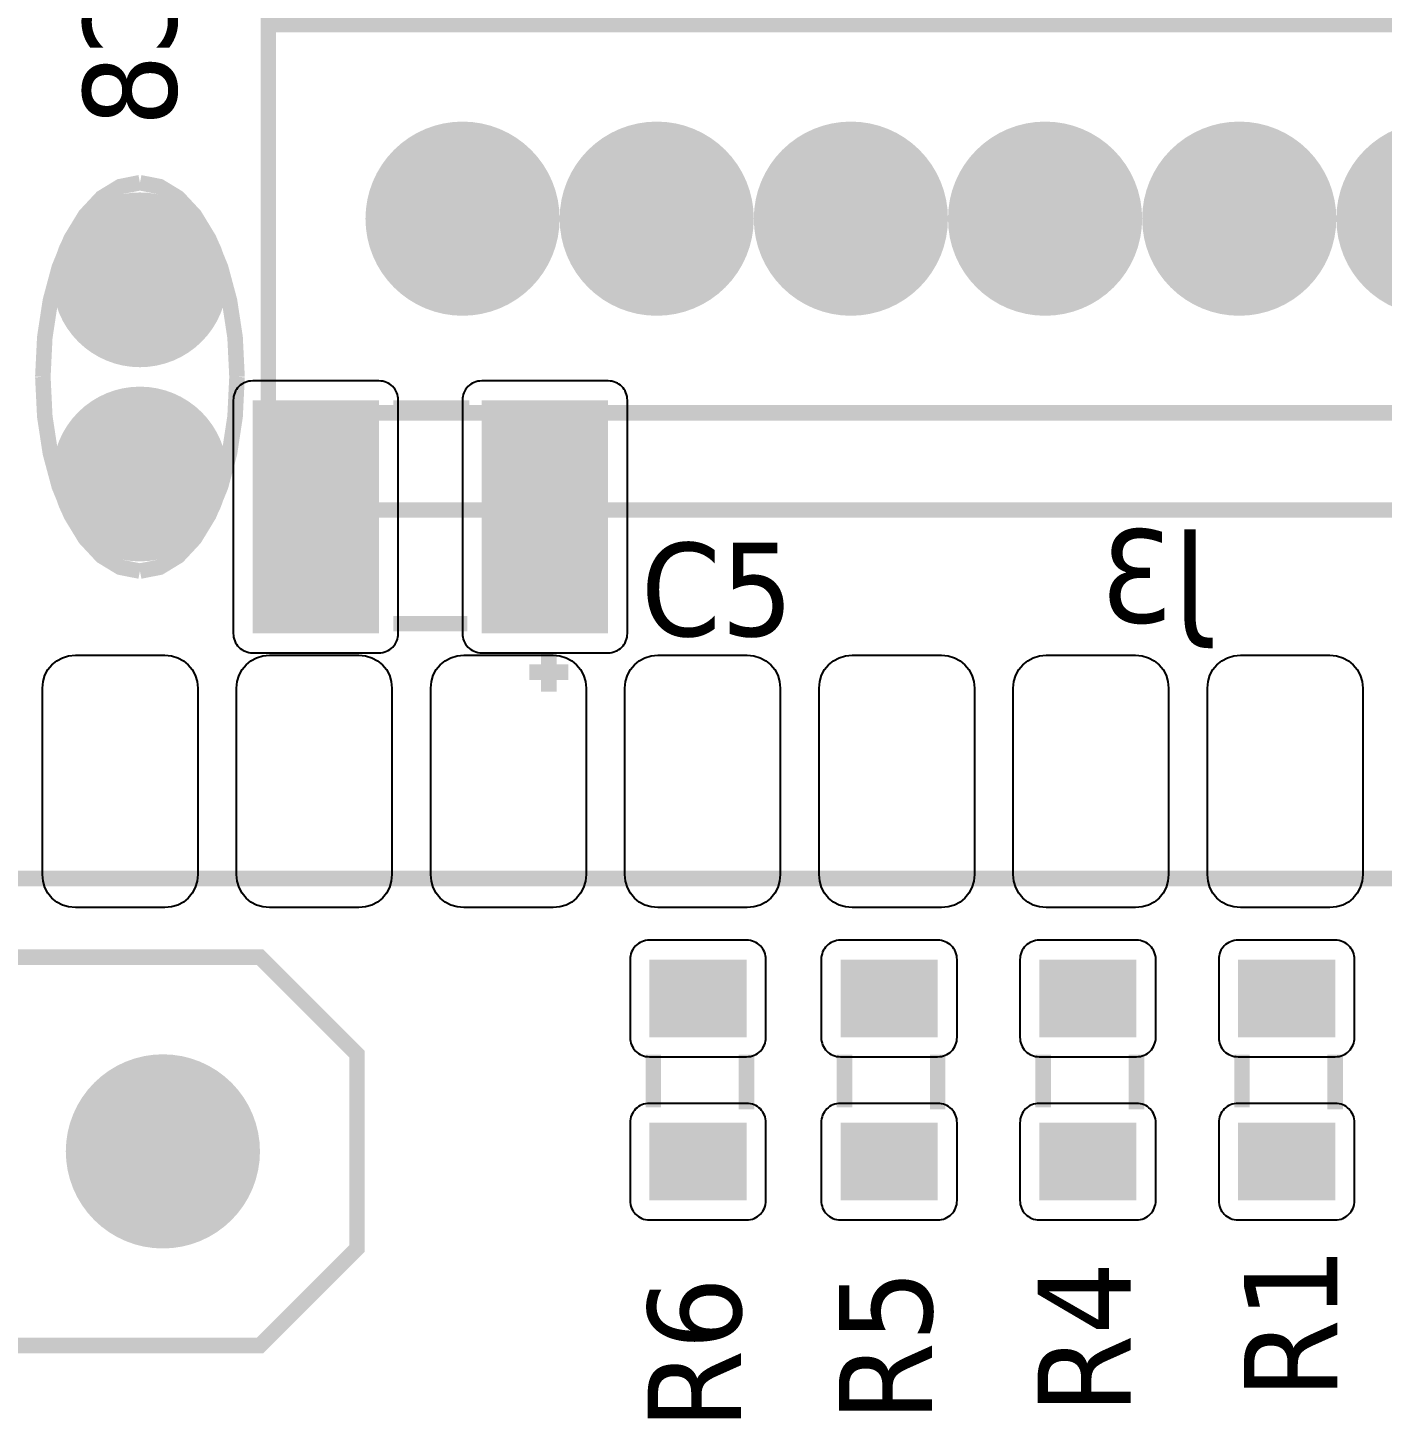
# Model space of a CAD drawing. Header units: millimetres. Extents: x 123.5 to 144.3, y 105.4 to 121.6.
# Drawn here: x 132.627 to 133.855, y 111.052 to 112.313 of the extents above; entities that cross this region are included whole.
import ezdxf

# ---------------------------------------------------------------- set-up
doc = ezdxf.new("R2010")
doc.units = ezdxf.units.MM
doc.layers.add('DESC', color=250, linetype='Continuous')
doc.styles.get("Standard").update_dxf_attribs({"font": 'tahoma.ttf'})

# ---------------------------------------------------------------- blocks, each defined once
blk = doc.blocks.new('RPAD')
blk.add_trace([(-0.5, -0.5), (-0.5, 0.5), (0.5, -0.5), (0.5, 0.5)])
blk = doc.blocks.new('EPAD')
at = {"const_width": 0.5}
blk.add_lwpolyline([(-0.25, 0, 1), (0.25, 0, 1)], format="xyb", close=True, dxfattribs=at)
blk = doc.blocks.new('HornoCardV2')
at = {"const_width": 0.008}
for points in [[(150.82737, 111.22185), (149.92737, 111.22185), (149.92737, 111.47185), (150.82737, 111.47185), (150.82737, 111.22185)], [(150.82737, 111.22185), (149.92737, 111.22185), (149.92737, 111.47185), (150.82737, 111.47185), (150.82737, 111.22185)], [(150.82737, 111.22185), (149.92737, 111.22185), (149.92737, 111.47185), (150.82737, 111.47185), (150.82737, 111.22185)], [(149.86122, 111.39036), (149.85104, 111.38836), (149.8416, 111.38261), (149.8331, 111.37348), (149.82572, 111.36136), (149.81966, 111.34661), (149.8151, 111.32961), (149.81222, 111.31073), (149.81122, 111.29036)], [(149.86122, 111.39036), (149.85104, 111.38836), (149.8416, 111.38261), (149.8331, 111.37348), (149.82572, 111.36136), (149.81966, 111.34661), (149.8151, 111.32961), (149.81222, 111.31073), (149.81122, 111.29036)], [(149.86122, 111.39036), (149.85104, 111.38836), (149.8416, 111.38261), (149.8331, 111.37348), (149.82572, 111.36136), (149.81966, 111.34661), (149.8151, 111.32961), (149.81222, 111.31073), (149.81122, 111.29036)], [(149.86122, 111.39036), (149.87141, 111.38836), (149.88085, 111.38261), (149.88935, 111.37348), (149.89672, 111.36136), (149.90279, 111.34661), (149.90735, 111.32961), (149.91022, 111.31073), (149.91122, 111.29036)], [(149.86122, 111.39036), (149.87141, 111.38836), (149.88085, 111.38261), (149.88935, 111.37348), (149.89672, 111.36136), (149.90279, 111.34661), (149.90735, 111.32961), (149.91022, 111.31073), (149.91122, 111.29036)], [(149.86122, 111.39036), (149.87141, 111.38836), (149.88085, 111.38261), (149.88935, 111.37348), (149.89672, 111.36136), (149.90279, 111.34661), (149.90735, 111.32961), (149.91022, 111.31073), (149.91122, 111.29036)], [(149.86122, 111.19036), (149.85104, 111.19236), (149.8416, 111.19811), (149.8331, 111.20723), (149.82572, 111.21936), (149.81966, 111.23411), (149.8151, 111.25111), (149.81222, 111.26998), (149.81122, 111.29036)], [(149.86122, 111.19036), (149.85104, 111.19236), (149.8416, 111.19811), (149.8331, 111.20723), (149.82572, 111.21936), (149.81966, 111.23411), (149.8151, 111.25111), (149.81222, 111.26998), (149.81122, 111.29036)], [(149.86122, 111.19036), (149.85104, 111.19236), (149.8416, 111.19811), (149.8331, 111.20723), (149.82572, 111.21936), (149.81966, 111.23411), (149.8151, 111.25111), (149.81222, 111.26998), (149.81122, 111.29036)], [(149.86122, 111.19036), (149.87141, 111.19236), (149.88085, 111.19811), (149.88935, 111.20723), (149.89672, 111.21936), (149.90279, 111.23411), (149.90735, 111.25111), (149.91022, 111.26998), (149.91122, 111.29036)], [(149.86122, 111.19036), (149.87141, 111.19236), (149.88085, 111.19811), (149.88935, 111.20723), (149.89672, 111.21936), (149.90279, 111.23411), (149.90735, 111.25111), (149.91022, 111.26998), (149.91122, 111.29036)], [(149.86122, 111.19036), (149.87141, 111.19236), (149.88085, 111.19811), (149.88935, 111.20723), (149.89672, 111.21936), (149.90279, 111.23411), (149.90735, 111.25111), (149.91022, 111.26998), (149.91122, 111.29036)], [(150.82737, 111.27185), (149.92737, 111.27185)], [(150.82737, 111.27185), (149.92737, 111.27185)], [(150.82737, 111.27185), (149.92737, 111.27185)], [(149.99178, 111.27431), (150.03078, 111.27431)], [(149.99178, 111.27431), (150.03078, 111.27431)], [(149.99178, 111.27431), (150.03078, 111.27431)], [(149.99178, 111.16331), (150.02978, 111.16331)], [(149.99178, 111.16331), (150.02978, 111.16331)], [(149.99178, 111.16331), (150.02978, 111.16331)], [(150.07178, 111.14831), (150.07178, 111.12831)], [(150.07178, 111.14831), (150.07178, 111.12831)], [(150.07178, 111.14831), (150.07178, 111.12831)], [(150.06178, 111.13831), (150.08178, 111.13831)], [(150.06178, 111.13831), (150.08178, 111.13831)], [(150.06178, 111.13831), (150.08178, 111.13831)], [(151.10099, 111.03209), (149.10099, 111.03209)], [(151.10099, 111.03209), (149.10099, 111.03209)], [(151.10099, 111.03209), (149.10099, 111.03209)], [(149.62304, 110.99154), (149.92304, 110.99154), (149.97304, 110.94154), (149.97304, 110.84154), (149.92304, 110.79154), (149.62304, 110.79154), (149.57304, 110.84154), (149.57304, 110.94154), (149.62304, 110.99154)], [(149.62304, 110.99154), (149.92304, 110.99154), (149.97304, 110.94154), (149.97304, 110.84154), (149.92304, 110.79154), (149.62304, 110.79154), (149.57304, 110.84154), (149.57304, 110.94154), (149.62304, 110.99154)], [(149.62304, 110.99154), (149.92304, 110.99154), (149.97304, 110.94154), (149.97304, 110.84154), (149.92304, 110.79154), (149.62304, 110.79154), (149.57304, 110.84154), (149.57304, 110.94154), (149.62304, 110.99154)], [(150.12563, 110.94128), (150.12563, 110.91428)], [(150.12563, 110.94128), (150.12563, 110.91428)], [(150.12563, 110.94128), (150.12563, 110.91428)], [(150.17363, 110.94128), (150.17363, 110.91328)], [(150.17363, 110.94128), (150.17363, 110.91328)], [(150.17363, 110.94128), (150.17363, 110.91328)], [(150.22405, 110.94128), (150.22405, 110.91428)], [(150.22405, 110.94128), (150.22405, 110.91428)], [(150.22405, 110.94128), (150.22405, 110.91428)], [(150.27205, 110.94128), (150.27205, 110.91328)], [(150.27205, 110.94128), (150.27205, 110.91328)], [(150.27205, 110.94128), (150.27205, 110.91328)], [(150.32641, 110.94128), (150.32641, 110.91428)], [(150.32641, 110.94128), (150.32641, 110.91428)], [(150.32641, 110.94128), (150.32641, 110.91428)], [(150.37441, 110.94128), (150.37441, 110.91328)], [(150.37441, 110.94128), (150.37441, 110.91328)], [(150.37441, 110.94128), (150.37441, 110.91328)], [(150.42878, 110.94128), (150.42878, 110.91428)], [(150.42878, 110.94128), (150.42878, 110.91428)], [(150.42878, 110.94128), (150.42878, 110.91428)], [(150.47678, 110.94128), (150.47678, 110.91328)], [(150.47678, 110.94128), (150.47678, 110.91328)], [(150.47678, 110.94128), (150.47678, 110.91328)]]:
    blk.add_lwpolyline(points, dxfattribs=at)
for points in [[(149.91928, 111.14831), (149.98428, 111.14831), (149.98531, 111.14836), (149.98632, 111.14851), (149.98729, 111.14875), (149.98821, 111.14908), (149.98909, 111.1495), (149.98991, 111.14999), (149.99068, 111.15056), (149.99139, 111.1512), (149.99203, 111.15191), (149.99259, 111.15268), (149.99309, 111.1535), (149.9935, 111.15438), (149.99383, 111.1553), (149.99408, 111.15627), (149.99423, 111.15727), (149.99428, 111.15831), (149.99428, 111.27831), (149.99423, 111.27935), (149.99408, 111.28036), (149.99383, 111.28132), (149.9935, 111.28225), (149.99309, 111.28312), (149.99259, 111.28395), (149.99203, 111.28471), (149.99139, 111.28542), (149.99068, 111.28606), (149.98991, 111.28663), (149.98909, 111.28713), (149.98821, 111.28754), (149.98729, 111.28787), (149.98632, 111.28811), (149.98531, 111.28826), (149.98428, 111.28831), (149.91928, 111.28831), (149.91824, 111.28826), (149.91723, 111.28811), (149.91626, 111.28787), (149.91534, 111.28754), (149.91446, 111.28713), (149.91364, 111.28663), (149.91287, 111.28606), (149.91217, 111.28542), (149.91153, 111.28471), (149.91096, 111.28395), (149.91046, 111.28312), (149.91005, 111.28225), (149.90972, 111.28132), (149.90947, 111.28036), (149.90933, 111.27935), (149.90928, 111.27831), (149.90928, 111.15831), (149.90933, 111.15727), (149.90947, 111.15627), (149.90972, 111.1553), (149.91005, 111.15438), (149.91046, 111.1535), (149.91096, 111.15268), (149.91153, 111.15191), (149.91217, 111.1512), (149.91287, 111.15056), (149.91364, 111.14999), (149.91446, 111.1495), (149.91534, 111.14908), (149.91626, 111.14875), (149.91723, 111.14851), (149.91824, 111.14836), (149.91928, 111.14831)], [(150.03728, 111.14831), (150.10228, 111.14831), (150.10331, 111.14836), (150.10432, 111.14851), (150.10529, 111.14875), (150.10621, 111.14908), (150.10709, 111.1495), (150.10791, 111.14999), (150.10868, 111.15056), (150.10939, 111.1512), (150.11003, 111.15191), (150.11059, 111.15268), (150.11109, 111.1535), (150.1115, 111.15438), (150.11183, 111.1553), (150.11208, 111.15627), (150.11223, 111.15727), (150.11228, 111.15831), (150.11228, 111.27831), (150.11223, 111.27935), (150.11208, 111.28036), (150.11183, 111.28132), (150.1115, 111.28225), (150.11109, 111.28312), (150.11059, 111.28395), (150.11003, 111.28471), (150.10939, 111.28542), (150.10868, 111.28606), (150.10791, 111.28663), (150.10709, 111.28713), (150.10621, 111.28754), (150.10529, 111.28787), (150.10432, 111.28811), (150.10331, 111.28826), (150.10228, 111.28831), (150.03728, 111.28831), (150.03624, 111.28826), (150.03523, 111.28811), (150.03426, 111.28787), (150.03334, 111.28754), (150.03246, 111.28713), (150.03164, 111.28663), (150.03087, 111.28606), (150.03017, 111.28542), (150.02953, 111.28471), (150.02896, 111.28395), (150.02846, 111.28312), (150.02805, 111.28225), (150.02772, 111.28132), (150.02747, 111.28036), (150.02733, 111.27935), (150.02728, 111.27831), (150.02728, 111.15831), (150.02733, 111.15727), (150.02747, 111.15627), (150.02772, 111.1553), (150.02805, 111.15438), (150.02846, 111.1535), (150.02896, 111.15268), (150.02953, 111.15191), (150.03017, 111.1512), (150.03087, 111.15056), (150.03164, 111.14999), (150.03246, 111.1495), (150.03334, 111.14908), (150.03426, 111.14875), (150.03523, 111.14851), (150.03624, 111.14836), (150.03728, 111.14831)], [(149.87399, 111.01709), (149.82799, 111.01709), (149.82451, 111.01743), (149.8213, 111.0184), (149.81841, 111.01995), (149.8159, 111.02201), (149.81385, 111.02451), (149.8123, 111.0274), (149.81133, 111.03062), (149.81099, 111.03409), (149.81099, 111.13009), (149.81133, 111.13357), (149.8123, 111.13678), (149.81385, 111.13967), (149.8159, 111.14218), (149.81841, 111.14423), (149.8213, 111.14578), (149.82451, 111.14675), (149.82799, 111.14709), (149.87399, 111.14709), (149.87746, 111.14675), (149.88068, 111.14578), (149.88357, 111.14423), (149.88607, 111.14218), (149.88813, 111.13967), (149.88968, 111.13678), (149.89065, 111.13357), (149.89099, 111.13009), (149.89099, 111.03409), (149.89065, 111.03062), (149.88968, 111.0274), (149.88813, 111.02451), (149.88607, 111.02201), (149.88357, 111.01995), (149.88068, 111.0184), (149.87746, 111.01743), (149.87399, 111.01709)], [(149.97399, 111.01709), (149.92799, 111.01709), (149.92451, 111.01743), (149.9213, 111.0184), (149.91841, 111.01995), (149.9159, 111.02201), (149.91385, 111.02451), (149.9123, 111.0274), (149.91133, 111.03062), (149.91099, 111.03409), (149.91099, 111.13009), (149.91133, 111.13357), (149.9123, 111.13678), (149.91385, 111.13967), (149.9159, 111.14218), (149.91841, 111.14423), (149.9213, 111.14578), (149.92451, 111.14675), (149.92799, 111.14709), (149.97399, 111.14709), (149.97746, 111.14675), (149.98068, 111.14578), (149.98357, 111.14423), (149.98607, 111.14218), (149.98813, 111.13967), (149.98968, 111.13678), (149.99065, 111.13357), (149.99099, 111.13009), (149.99099, 111.03409), (149.99065, 111.03062), (149.98968, 111.0274), (149.98813, 111.02451), (149.98607, 111.02201), (149.98357, 111.01995), (149.98068, 111.0184), (149.97746, 111.01743), (149.97399, 111.01709)], [(150.07399, 111.01709), (150.02799, 111.01709), (150.02451, 111.01743), (150.0213, 111.0184), (150.01841, 111.01995), (150.0159, 111.02201), (150.01385, 111.02451), (150.0123, 111.0274), (150.01133, 111.03062), (150.01099, 111.03409), (150.01099, 111.13009), (150.01133, 111.13357), (150.0123, 111.13678), (150.01385, 111.13967), (150.0159, 111.14218), (150.01841, 111.14423), (150.0213, 111.14578), (150.02451, 111.14675), (150.02799, 111.14709), (150.07399, 111.14709), (150.07746, 111.14675), (150.08068, 111.14578), (150.08357, 111.14423), (150.08607, 111.14218), (150.08813, 111.13967), (150.08968, 111.13678), (150.09065, 111.13357), (150.09099, 111.13009), (150.09099, 111.03409), (150.09065, 111.03062), (150.08968, 111.0274), (150.08813, 111.02451), (150.08607, 111.02201), (150.08357, 111.01995), (150.08068, 111.0184), (150.07746, 111.01743), (150.07399, 111.01709)], [(150.17399, 111.01709), (150.12799, 111.01709), (150.12451, 111.01743), (150.1213, 111.0184), (150.11841, 111.01995), (150.1159, 111.02201), (150.11385, 111.02451), (150.1123, 111.0274), (150.11133, 111.03062), (150.11099, 111.03409), (150.11099, 111.13009), (150.11133, 111.13357), (150.1123, 111.13678), (150.11385, 111.13967), (150.1159, 111.14218), (150.11841, 111.14423), (150.1213, 111.14578), (150.12451, 111.14675), (150.12799, 111.14709), (150.17399, 111.14709), (150.17746, 111.14675), (150.18068, 111.14578), (150.18357, 111.14423), (150.18607, 111.14218), (150.18813, 111.13967), (150.18968, 111.13678), (150.19065, 111.13357), (150.19099, 111.13009), (150.19099, 111.03409), (150.19065, 111.03062), (150.18968, 111.0274), (150.18813, 111.02451), (150.18607, 111.02201), (150.18357, 111.01995), (150.18068, 111.0184), (150.17746, 111.01743), (150.17399, 111.01709)], [(150.27399, 111.01709), (150.22799, 111.01709), (150.22451, 111.01743), (150.2213, 111.0184), (150.21841, 111.01995), (150.2159, 111.02201), (150.21385, 111.02451), (150.2123, 111.0274), (150.21133, 111.03062), (150.21099, 111.03409), (150.21099, 111.13009), (150.21133, 111.13357), (150.2123, 111.13678), (150.21385, 111.13967), (150.2159, 111.14218), (150.21841, 111.14423), (150.2213, 111.14578), (150.22451, 111.14675), (150.22799, 111.14709), (150.27399, 111.14709), (150.27746, 111.14675), (150.28068, 111.14578), (150.28357, 111.14423), (150.28607, 111.14218), (150.28813, 111.13967), (150.28968, 111.13678), (150.29065, 111.13357), (150.29099, 111.13009), (150.29099, 111.03409), (150.29065, 111.03062), (150.28968, 111.0274), (150.28813, 111.02451), (150.28607, 111.02201), (150.28357, 111.01995), (150.28068, 111.0184), (150.27746, 111.01743), (150.27399, 111.01709)], [(150.37399, 111.01709), (150.32799, 111.01709), (150.32451, 111.01743), (150.3213, 111.0184), (150.31841, 111.01995), (150.3159, 111.02201), (150.31385, 111.02451), (150.3123, 111.0274), (150.31133, 111.03062), (150.31099, 111.03409), (150.31099, 111.13009), (150.31133, 111.13357), (150.3123, 111.13678), (150.31385, 111.13967), (150.3159, 111.14218), (150.31841, 111.14423), (150.3213, 111.14578), (150.32451, 111.14675), (150.32799, 111.14709), (150.37399, 111.14709), (150.37746, 111.14675), (150.38068, 111.14578), (150.38357, 111.14423), (150.38607, 111.14218), (150.38813, 111.13967), (150.38968, 111.13678), (150.39065, 111.13357), (150.39099, 111.13009), (150.39099, 111.03409), (150.39065, 111.03062), (150.38968, 111.0274), (150.38813, 111.02451), (150.38607, 111.02201), (150.38357, 111.01995), (150.38068, 111.0184), (150.37746, 111.01743), (150.37399, 111.01709)], [(150.47399, 111.01709), (150.42799, 111.01709), (150.42451, 111.01743), (150.4213, 111.0184), (150.41841, 111.01995), (150.4159, 111.02201), (150.41385, 111.02451), (150.4123, 111.0274), (150.41133, 111.03062), (150.41099, 111.03409), (150.41099, 111.13009), (150.41133, 111.13357), (150.4123, 111.13678), (150.41385, 111.13967), (150.4159, 111.14218), (150.41841, 111.14423), (150.4213, 111.14578), (150.42451, 111.14675), (150.42799, 111.14709), (150.47399, 111.14709), (150.47746, 111.14675), (150.48068, 111.14578), (150.48357, 111.14423), (150.48607, 111.14218), (150.48813, 111.13967), (150.48968, 111.13678), (150.49065, 111.13357), (150.49099, 111.13009), (150.49099, 111.03409), (150.49065, 111.03062), (150.48968, 111.0274), (150.48813, 111.02451), (150.48607, 111.02201), (150.48357, 111.01995), (150.48068, 111.0184), (150.47746, 111.01743), (150.47399, 111.01709)], [(150.11363, 110.99028), (150.11363, 110.95028), (150.11368, 110.94924), (150.11382, 110.94824), (150.11407, 110.94727), (150.1144, 110.94634), (150.11481, 110.94547), (150.11531, 110.94464), (150.11588, 110.94388), (150.11652, 110.94317), (150.11722, 110.94253), (150.11799, 110.94196), (150.11881, 110.94147), (150.11969, 110.94105), (150.12061, 110.94072), (150.12158, 110.94048), (150.12259, 110.94033), (150.12363, 110.94028), (150.17363, 110.94028), (150.17467, 110.94033), (150.17567, 110.94048), (150.17664, 110.94072), (150.17756, 110.94105), (150.17844, 110.94147), (150.17926, 110.94196), (150.18003, 110.94253), (150.18074, 110.94317), (150.18138, 110.94388), (150.18194, 110.94464), (150.18244, 110.94547), (150.18285, 110.94634), (150.18319, 110.94727), (150.18343, 110.94824), (150.18358, 110.94924), (150.18363, 110.95028), (150.18363, 110.99028), (150.18358, 110.99132), (150.18343, 110.99232), (150.18319, 110.99329), (150.18285, 110.99422), (150.18244, 110.99509), (150.18194, 110.99592), (150.18138, 110.99668), (150.18074, 110.99739), (150.18003, 110.99803), (150.17926, 110.9986), (150.17844, 110.99909), (150.17756, 110.99951), (150.17664, 110.99984), (150.17567, 111.00008), (150.17467, 111.00023), (150.17363, 111.00028), (150.12363, 111.00028), (150.12259, 111.00023), (150.12158, 111.00008), (150.12061, 110.99984), (150.11969, 110.99951), (150.11881, 110.99909), (150.11799, 110.9986), (150.11722, 110.99803), (150.11652, 110.99739), (150.11588, 110.99668), (150.11531, 110.99592), (150.11481, 110.99509), (150.1144, 110.99422), (150.11407, 110.99329), (150.11382, 110.99232), (150.11368, 110.99132), (150.11363, 110.99028)], [(150.21205, 110.99028), (150.21205, 110.95028), (150.2121, 110.94924), (150.21225, 110.94824), (150.21249, 110.94727), (150.21282, 110.94634), (150.21324, 110.94547), (150.21373, 110.94464), (150.2143, 110.94388), (150.21494, 110.94317), (150.21565, 110.94253), (150.21642, 110.94196), (150.21724, 110.94147), (150.21812, 110.94105), (150.21904, 110.94072), (150.22001, 110.94048), (150.22101, 110.94033), (150.22205, 110.94028), (150.27205, 110.94028), (150.27309, 110.94033), (150.2741, 110.94048), (150.27506, 110.94072), (150.27599, 110.94105), (150.27686, 110.94147), (150.27769, 110.94196), (150.27845, 110.94253), (150.27916, 110.94317), (150.2798, 110.94388), (150.28037, 110.94464), (150.28086, 110.94547), (150.28128, 110.94634), (150.28161, 110.94727), (150.28185, 110.94824), (150.282, 110.94924), (150.28205, 110.95028), (150.28205, 110.99028), (150.282, 110.99132), (150.28185, 110.99232), (150.28161, 110.99329), (150.28128, 110.99422), (150.28086, 110.99509), (150.28037, 110.99592), (150.2798, 110.99668), (150.27916, 110.99739), (150.27845, 110.99803), (150.27769, 110.9986), (150.27686, 110.99909), (150.27599, 110.99951), (150.27506, 110.99984), (150.2741, 111.00008), (150.27309, 111.00023), (150.27205, 111.00028), (150.22205, 111.00028), (150.22101, 111.00023), (150.22001, 111.00008), (150.21904, 110.99984), (150.21812, 110.99951), (150.21724, 110.99909), (150.21642, 110.9986), (150.21565, 110.99803), (150.21494, 110.99739), (150.2143, 110.99668), (150.21373, 110.99592), (150.21324, 110.99509), (150.21282, 110.99422), (150.21249, 110.99329), (150.21225, 110.99232), (150.2121, 110.99132), (150.21205, 110.99028)], [(150.31441, 110.99028), (150.31441, 110.95028), (150.31446, 110.94924), (150.31461, 110.94824), (150.31485, 110.94727), (150.31519, 110.94634), (150.3156, 110.94547), (150.31609, 110.94464), (150.31666, 110.94388), (150.3173, 110.94317), (150.31801, 110.94253), (150.31878, 110.94196), (150.3196, 110.94147), (150.32048, 110.94105), (150.3214, 110.94072), (150.32237, 110.94048), (150.32337, 110.94033), (150.32441, 110.94028), (150.37441, 110.94028), (150.37545, 110.94033), (150.37646, 110.94048), (150.37742, 110.94072), (150.37835, 110.94105), (150.37923, 110.94147), (150.38005, 110.94196), (150.38082, 110.94253), (150.38152, 110.94317), (150.38216, 110.94388), (150.38273, 110.94464), (150.38323, 110.94547), (150.38364, 110.94634), (150.38397, 110.94727), (150.38421, 110.94824), (150.38436, 110.94924), (150.38441, 110.95028), (150.38441, 110.99028), (150.38436, 110.99132), (150.38421, 110.99232), (150.38397, 110.99329), (150.38364, 110.99422), (150.38323, 110.99509), (150.38273, 110.99592), (150.38216, 110.99668), (150.38152, 110.99739), (150.38082, 110.99803), (150.38005, 110.9986), (150.37923, 110.99909), (150.37835, 110.99951), (150.37742, 110.99984), (150.37646, 111.00008), (150.37545, 111.00023), (150.37441, 111.00028), (150.32441, 111.00028), (150.32337, 111.00023), (150.32237, 111.00008), (150.3214, 110.99984), (150.32048, 110.99951), (150.3196, 110.99909), (150.31878, 110.9986), (150.31801, 110.99803), (150.3173, 110.99739), (150.31666, 110.99668), (150.31609, 110.99592), (150.3156, 110.99509), (150.31519, 110.99422), (150.31485, 110.99329), (150.31461, 110.99232), (150.31446, 110.99132), (150.31441, 110.99028)], [(150.41678, 110.99028), (150.41678, 110.95028), (150.41683, 110.94924), (150.41697, 110.94824), (150.41722, 110.94727), (150.41755, 110.94634), (150.41796, 110.94547), (150.41846, 110.94464), (150.41903, 110.94388), (150.41967, 110.94317), (150.42037, 110.94253), (150.42114, 110.94196), (150.42196, 110.94147), (150.42284, 110.94105), (150.42376, 110.94072), (150.42473, 110.94048), (150.42574, 110.94033), (150.42678, 110.94028), (150.47678, 110.94028), (150.47781, 110.94033), (150.47882, 110.94048), (150.47979, 110.94072), (150.48071, 110.94105), (150.48159, 110.94147), (150.48241, 110.94196), (150.48318, 110.94253), (150.48389, 110.94317), (150.48453, 110.94388), (150.48509, 110.94464), (150.48559, 110.94547), (150.486, 110.94634), (150.48633, 110.94727), (150.48658, 110.94824), (150.48673, 110.94924), (150.48678, 110.95028), (150.48678, 110.99028), (150.48673, 110.99132), (150.48658, 110.99232), (150.48633, 110.99329), (150.486, 110.99422), (150.48559, 110.99509), (150.48509, 110.99592), (150.48453, 110.99668), (150.48389, 110.99739), (150.48318, 110.99803), (150.48241, 110.9986), (150.48159, 110.99909), (150.48071, 110.99951), (150.47979, 110.99984), (150.47882, 111.00008), (150.47781, 111.00023), (150.47678, 111.00028), (150.42678, 111.00028), (150.42574, 111.00023), (150.42473, 111.00008), (150.42376, 110.99984), (150.42284, 110.99951), (150.42196, 110.99909), (150.42114, 110.9986), (150.42037, 110.99803), (150.41967, 110.99739), (150.41903, 110.99668), (150.41846, 110.99592), (150.41796, 110.99509), (150.41755, 110.99422), (150.41722, 110.99329), (150.41697, 110.99232), (150.41683, 110.99132), (150.41678, 110.99028)], [(150.11363, 110.90628), (150.11363, 110.86628), (150.11368, 110.86524), (150.11382, 110.86424), (150.11407, 110.86327), (150.1144, 110.86234), (150.11481, 110.86147), (150.11531, 110.86064), (150.11588, 110.85988), (150.11652, 110.85917), (150.11722, 110.85853), (150.11799, 110.85796), (150.11881, 110.85747), (150.11969, 110.85705), (150.12061, 110.85672), (150.12158, 110.85648), (150.12259, 110.85633), (150.12363, 110.85628), (150.17363, 110.85628), (150.17467, 110.85633), (150.17567, 110.85648), (150.17664, 110.85672), (150.17756, 110.85705), (150.17844, 110.85747), (150.17926, 110.85796), (150.18003, 110.85853), (150.18074, 110.85917), (150.18138, 110.85988), (150.18194, 110.86064), (150.18244, 110.86147), (150.18285, 110.86234), (150.18319, 110.86327), (150.18343, 110.86424), (150.18358, 110.86524), (150.18363, 110.86628), (150.18363, 110.90628), (150.18358, 110.90732), (150.18343, 110.90832), (150.18319, 110.90929), (150.18285, 110.91022), (150.18244, 110.91109), (150.18194, 110.91192), (150.18138, 110.91268), (150.18074, 110.91339), (150.18003, 110.91403), (150.17926, 110.9146), (150.17844, 110.91509), (150.17756, 110.91551), (150.17664, 110.91584), (150.17567, 110.91608), (150.17467, 110.91623), (150.17363, 110.91628), (150.12363, 110.91628), (150.12259, 110.91623), (150.12158, 110.91608), (150.12061, 110.91584), (150.11969, 110.91551), (150.11881, 110.91509), (150.11799, 110.9146), (150.11722, 110.91403), (150.11652, 110.91339), (150.11588, 110.91268), (150.11531, 110.91192), (150.11481, 110.91109), (150.1144, 110.91022), (150.11407, 110.90929), (150.11382, 110.90832), (150.11368, 110.90732), (150.11363, 110.90628)], [(150.21205, 110.90628), (150.21205, 110.86628), (150.2121, 110.86524), (150.21225, 110.86424), (150.21249, 110.86327), (150.21282, 110.86234), (150.21324, 110.86147), (150.21373, 110.86064), (150.2143, 110.85988), (150.21494, 110.85917), (150.21565, 110.85853), (150.21642, 110.85796), (150.21724, 110.85747), (150.21812, 110.85705), (150.21904, 110.85672), (150.22001, 110.85648), (150.22101, 110.85633), (150.22205, 110.85628), (150.27205, 110.85628), (150.27309, 110.85633), (150.2741, 110.85648), (150.27506, 110.85672), (150.27599, 110.85705), (150.27686, 110.85747), (150.27769, 110.85796), (150.27845, 110.85853), (150.27916, 110.85917), (150.2798, 110.85988), (150.28037, 110.86064), (150.28086, 110.86147), (150.28128, 110.86234), (150.28161, 110.86327), (150.28185, 110.86424), (150.282, 110.86524), (150.28205, 110.86628), (150.28205, 110.90628), (150.282, 110.90732), (150.28185, 110.90832), (150.28161, 110.90929), (150.28128, 110.91022), (150.28086, 110.91109), (150.28037, 110.91192), (150.2798, 110.91268), (150.27916, 110.91339), (150.27845, 110.91403), (150.27769, 110.9146), (150.27686, 110.91509), (150.27599, 110.91551), (150.27506, 110.91584), (150.2741, 110.91608), (150.27309, 110.91623), (150.27205, 110.91628), (150.22205, 110.91628), (150.22101, 110.91623), (150.22001, 110.91608), (150.21904, 110.91584), (150.21812, 110.91551), (150.21724, 110.91509), (150.21642, 110.9146), (150.21565, 110.91403), (150.21494, 110.91339), (150.2143, 110.91268), (150.21373, 110.91192), (150.21324, 110.91109), (150.21282, 110.91022), (150.21249, 110.90929), (150.21225, 110.90832), (150.2121, 110.90732), (150.21205, 110.90628)], [(150.31441, 110.90628), (150.31441, 110.86628), (150.31446, 110.86524), (150.31461, 110.86424), (150.31485, 110.86327), (150.31519, 110.86234), (150.3156, 110.86147), (150.31609, 110.86064), (150.31666, 110.85988), (150.3173, 110.85917), (150.31801, 110.85853), (150.31878, 110.85796), (150.3196, 110.85747), (150.32048, 110.85705), (150.3214, 110.85672), (150.32237, 110.85648), (150.32337, 110.85633), (150.32441, 110.85628), (150.37441, 110.85628), (150.37545, 110.85633), (150.37646, 110.85648), (150.37742, 110.85672), (150.37835, 110.85705), (150.37923, 110.85747), (150.38005, 110.85796), (150.38082, 110.85853), (150.38152, 110.85917), (150.38216, 110.85988), (150.38273, 110.86064), (150.38323, 110.86147), (150.38364, 110.86234), (150.38397, 110.86327), (150.38421, 110.86424), (150.38436, 110.86524), (150.38441, 110.86628), (150.38441, 110.90628), (150.38436, 110.90732), (150.38421, 110.90832), (150.38397, 110.90929), (150.38364, 110.91022), (150.38323, 110.91109), (150.38273, 110.91192), (150.38216, 110.91268), (150.38152, 110.91339), (150.38082, 110.91403), (150.38005, 110.9146), (150.37923, 110.91509), (150.37835, 110.91551), (150.37742, 110.91584), (150.37646, 110.91608), (150.37545, 110.91623), (150.37441, 110.91628), (150.32441, 110.91628), (150.32337, 110.91623), (150.32237, 110.91608), (150.3214, 110.91584), (150.32048, 110.91551), (150.3196, 110.91509), (150.31878, 110.9146), (150.31801, 110.91403), (150.3173, 110.91339), (150.31666, 110.91268), (150.31609, 110.91192), (150.3156, 110.91109), (150.31519, 110.91022), (150.31485, 110.90929), (150.31461, 110.90832), (150.31446, 110.90732), (150.31441, 110.90628)], [(150.41678, 110.90628), (150.41678, 110.86628), (150.41683, 110.86524), (150.41697, 110.86424), (150.41722, 110.86327), (150.41755, 110.86234), (150.41796, 110.86147), (150.41846, 110.86064), (150.41903, 110.85988), (150.41967, 110.85917), (150.42037, 110.85853), (150.42114, 110.85796), (150.42196, 110.85747), (150.42284, 110.85705), (150.42376, 110.85672), (150.42473, 110.85648), (150.42574, 110.85633), (150.42678, 110.85628), (150.47678, 110.85628), (150.47781, 110.85633), (150.47882, 110.85648), (150.47979, 110.85672), (150.48071, 110.85705), (150.48159, 110.85747), (150.48241, 110.85796), (150.48318, 110.85853), (150.48389, 110.85917), (150.48453, 110.85988), (150.48509, 110.86064), (150.48559, 110.86147), (150.486, 110.86234), (150.48633, 110.86327), (150.48658, 110.86424), (150.48673, 110.86524), (150.48678, 110.86628), (150.48678, 110.90628), (150.48673, 110.90732), (150.48658, 110.90832), (150.48633, 110.90929), (150.486, 110.91022), (150.48559, 110.91109), (150.48509, 110.91192), (150.48453, 110.91268), (150.48389, 110.91339), (150.48318, 110.91403), (150.48241, 110.9146), (150.48159, 110.91509), (150.48071, 110.91551), (150.47979, 110.91584), (150.47882, 110.91608), (150.47781, 110.91623), (150.47678, 110.91628), (150.42678, 110.91628), (150.42574, 110.91623), (150.42473, 110.91608), (150.42376, 110.91584), (150.42284, 110.91551), (150.42196, 110.91509), (150.42114, 110.9146), (150.42037, 110.91403), (150.41967, 110.91339), (150.41903, 110.91268), (150.41846, 110.91192), (150.41796, 110.91109), (150.41755, 110.91022), (150.41722, 110.90929), (150.41697, 110.90832), (150.41683, 110.90732), (150.41678, 110.90628)]]:
    blk.add_lwpolyline(points, close=True)
for p, xscale, yscale in [((150.02737, 111.37185), -0.1, 0.1), ((150.12737, 111.37185), -0.1, 0.1), ((150.22737, 111.37185), -0.1, 0.1), ((150.32737, 111.37185), -0.1, 0.1), ((150.42737, 111.37185), -0.1, 0.1), ((150.52737, 111.37185), -0.1, 0.1), ((149.86122, 111.34036), -0.09, 0.09), ((149.86122, 111.24036), -0.09, 0.09), ((149.87304, 110.89154), -0.1, 0.1)]:
    blk.add_blockref('EPAD', p, dxfattribs=dict(xscale=xscale, yscale=yscale))
for p, xscale, yscale, rotation in [((149.95178, 111.21831), -0.065, 0.12, 180), ((150.06978, 111.21831), -0.065, 0.12, 180), ((150.14863, 110.97028), -0.04, 0.05, 90), ((150.24705, 110.97028), -0.04, 0.05, 90), ((150.34941, 110.97028), -0.04, 0.05, 90), ((150.45178, 110.97028), -0.04, 0.05, 90), ((150.14863, 110.88628), -0.04, 0.05, 90), ((150.24705, 110.88628), -0.04, 0.05, 90), ((150.34941, 110.88628), -0.04, 0.05, 90), ((150.45178, 110.88628), -0.04, 0.05, 90)]:
    blk.add_blockref('RPAD', p, dxfattribs=dict(xscale=xscale, yscale=yscale, rotation=rotation))
at = {"text_generation_flag": 2, "width": 1.041667}
blk.add_text('C8', height=0.048, rotation=90, dxfattribs=at).set_placement((149.87996, 111.49784))
blk.add_text('C8', height=0.048, rotation=90, dxfattribs=at).set_placement((149.87996, 111.49784))
blk.add_text('C8', height=0.048, rotation=90, dxfattribs=at).set_placement((149.87996, 111.49784))
blk.add_text('J3', height=0.048, dxfattribs=at).set_placement((150.4107, 111.16385))
blk.add_text('J3', height=0.048, dxfattribs=at).set_placement((150.4107, 111.16385))
blk.add_text('J3', height=0.048, dxfattribs=at).set_placement((150.4107, 111.16385))
at = {"width": 1.041667}
blk.add_text('C5', height=0.048, dxfattribs=at).set_placement((150.11917, 111.15693))
blk.add_text('C5', height=0.048, dxfattribs=at).set_placement((150.11917, 111.15693))
blk.add_text('C5', height=0.048, dxfattribs=at).set_placement((150.11917, 111.15693))
for s, p in [('R1', (150.47783, 110.76411)), ('R1', (150.47783, 110.76411)), ('R1', (150.47783, 110.76411)), ('R4', (150.37153, 110.75623)), ('R4', (150.37153, 110.75623)), ('R4', (150.37153, 110.75623)), ('R6', (150.17074, 110.74836)), ('R6', (150.17074, 110.74836)), ('R6', (150.17074, 110.74836)), ('R5', (150.26917, 110.7523)), ('R5', (150.26917, 110.7523)), ('R5', (150.26917, 110.7523))]:
    blk.add_text(s, height=0.048, rotation=90, dxfattribs=at).set_placement(p)

msp = doc.modelspace()

# ---------------------------------------------------------------- block references
at = {"layer": 'DESC', "xscale": 1.760616, "yscale": 1.760616, "zscale": 1.760616}
msp.add_blockref('HornoCardV2', (-131.119, -83.9435), dxfattribs=at)

doc.saveas('drawing.dxf')
